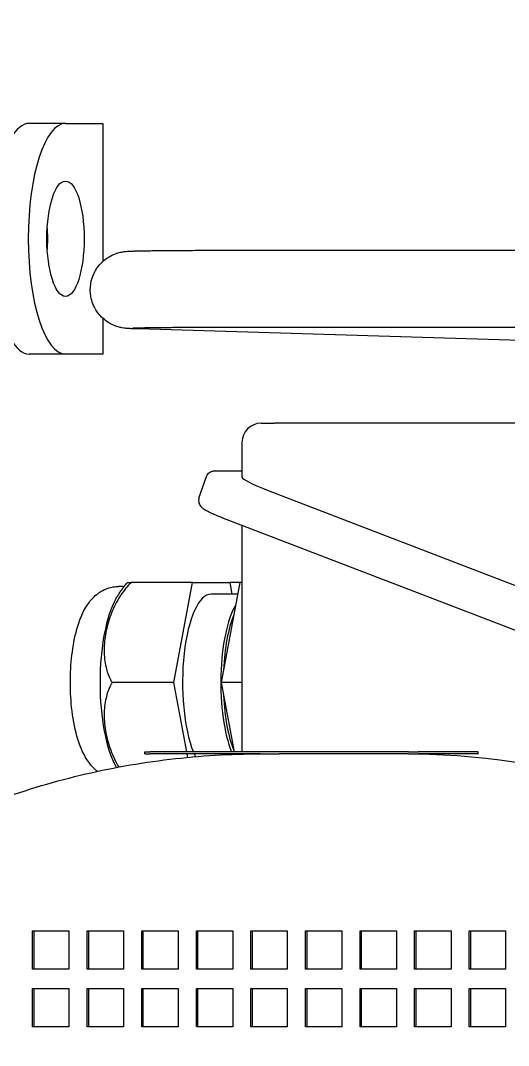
# Model space of a CAD drawing. Header units: millimetres. Extents: x -360063 to 84100, y -179792 to 59400.
# Drawn here: x 7677.4 to 7804.4, y 43880.3 to 44146.9 of the extents above; entities that cross this region are included whole.
import ezdxf

# ---------------------------------------------------------------- set-up
doc = ezdxf.new("R2010")
doc.units = ezdxf.units.MM
doc.header["$LTSCALE"] = 100
doc.layers.add('Visible', color=7, linetype='Continuous', lineweight=25)

msp = doc.modelspace()

# ---------------------------------------------------------------- linework, layer by layer
at = {"layer": 'Visible'}
for p, q in [((7689.15, 44120.17), (7679.69, 44120.17)), ((7689.15, 44120.17), (7698.84, 44120.17)), ((7698.84, 44120.17), (7698.84, 44084.26)), ((7732.55, 44087.17), (7860.58, 44087.17)), ((7698.84, 44069.48), (7698.84, 44060.17)), ((7862.45, 44062.07), (7708.14, 44066.71)), ((7732.55, 44067.17), (7860.58, 44067.17)), ((7689.15, 44060.17), (7679.69, 44060.17)), ((7698.84, 44060.17), (7689.15, 44060.17)), ((7740.05, 44042.17), (7743.44, 44042.17)), ((7855.49, 44042.17), (7743.44, 44042.17)), ((7735.05, 44037.17), (7735.05, 44028.15)), ((7723.87, 44022.72), (7725.81, 44028.36)), ((7728.15, 44029.84), (7735.05, 44029.84)), ((7741.82, 44024.71), (7870.8, 43975.11)), ((7730.02, 44017.6), (7909.79, 43948.46)), ((7735.05, 44015.66), (7735.05, 43956.67)), ((7705.26, 44000.71), (7706.13, 44000.71)), ((7722.17, 44000.71), (7706.13, 44000.71)), ((7717.32, 43974.71), (7722.17, 44000.71)), ((7722.17, 44000.71), (7731.87, 44000.71)), ((7734.47, 44000.71), (7729.63, 43974.71)), ((7734.47, 44000.71), (7731.87, 44000.71)), ((7731.87, 44000.71), (7732.43, 43997.71)), ((7735.05, 44000.71), (7734.47, 44000.71)), ((7704.42, 43999.71), (7702.89, 43999.71)), ((7733.92, 43997.71), (7727.02, 43997.71)), ((7717.32, 43974.71), (7701.29, 43974.71)), ((7720.69, 43956.67), (7717.32, 43974.71)), ((7735.05, 43974.71), (7729.63, 43974.71)), ((7729.63, 43974.71), (7732.99, 43956.67)), ((7709.78, 43956.67), (7711.13, 43956.67)), ((7709.78, 43956.17), (7709.78, 43956.67)), ((7709.78, 43956.17), (7711.13, 43956.17)), ((7778.33, 43956.67), (7711.13, 43956.67)), ((7739.89, 43956.17), (7711.13, 43956.17)), ((7720.95, 43955.27), (7720.78, 43956.17)), ((7733.08, 43956.17), (7733.1, 43956.05)), ((7735.05, 43956.17), (7735.05, 43956.11)), ((7739.89, 43956.17), (7744.73, 43956.17)), ((7778.33, 43956.17), (7744.73, 43956.17)), ((7778.33, 43956.67), (7780.87, 43956.67)), ((7778.33, 43956.17), (7780.87, 43956.17)), ((7796.37, 43956.67), (7780.87, 43956.67)), ((7796.37, 43956.17), (7780.87, 43956.17)), ((7796.37, 43956.67), (7796.48, 43956.67)), ((7796.37, 43956.17), (7796.48, 43956.17)), ((7796.48, 43956.17), (7796.48, 43956.67)), ((7680.59, 43900.17), (7680.59, 43910.17)), ((7680.59, 43910.17), (7690.05, 43910.17)), ((7680.91, 43910.17), (7680.91, 43900.17)), ((7690.05, 43910.17), (7690.05, 43900.17)), ((7694.78, 43900.17), (7694.78, 43910.17)), ((7694.78, 43910.17), (7704.25, 43910.17)), ((7695.11, 43910.17), (7695.11, 43900.17)), ((7704.25, 43910.17), (7704.25, 43900.17)), ((7708.98, 43900.17), (7708.98, 43910.17)), ((7708.98, 43910.17), (7718.44, 43910.17)), ((7709.3, 43910.17), (7709.3, 43900.17)), ((7718.44, 43910.17), (7718.44, 43900.17)), ((7723.18, 43900.17), (7723.18, 43910.17)), ((7723.18, 43910.17), (7732.64, 43910.17)), ((7723.5, 43910.17), (7723.5, 43900.17)), ((7732.64, 43910.17), (7732.64, 43900.17)), ((7737.37, 43900.17), (7737.37, 43910.17)), ((7737.37, 43910.17), (7746.84, 43910.17)), ((7737.69, 43910.17), (7737.69, 43900.17)), ((7746.84, 43910.17), (7746.84, 43900.17)), ((7751.57, 43900.17), (7751.57, 43910.17)), ((7751.57, 43910.17), (7761.03, 43910.17)), ((7751.89, 43910.17), (7751.89, 43900.17)), ((7761.03, 43910.17), (7761.03, 43900.17)), ((7765.76, 43900.17), (7765.76, 43910.17)), ((7765.76, 43910.17), (7775.23, 43910.17)), ((7766.09, 43910.17), (7766.09, 43900.17)), ((7775.23, 43910.17), (7775.23, 43900.17)), ((7779.96, 43900.17), (7779.96, 43910.17)), ((7779.96, 43910.17), (7789.42, 43910.17)), ((7780.28, 43910.17), (7780.28, 43900.17)), ((7789.42, 43910.17), (7789.42, 43900.17)), ((7794.16, 43900.17), (7794.16, 43910.17)), ((7794.16, 43910.17), (7803.62, 43910.17)), ((7794.48, 43910.17), (7794.48, 43900.17)), ((7803.62, 43910.17), (7803.62, 43900.17)), ((7690.05, 43900.17), (7680.59, 43900.17)), ((7704.25, 43900.17), (7694.78, 43900.17)), ((7718.44, 43900.17), (7708.98, 43900.17)), ((7732.64, 43900.17), (7723.18, 43900.17)), ((7746.84, 43900.17), (7737.37, 43900.17)), ((7761.03, 43900.17), (7751.57, 43900.17)), ((7775.23, 43900.17), (7765.76, 43900.17)), ((7789.42, 43900.17), (7779.96, 43900.17)), ((7803.62, 43900.17), (7794.16, 43900.17)), ((7680.59, 43885.17), (7680.59, 43895.17)), ((7680.59, 43895.17), (7690.05, 43895.17)), ((7680.91, 43895.17), (7680.91, 43885.17)), ((7690.05, 43895.17), (7690.05, 43885.17)), ((7694.78, 43885.17), (7694.78, 43895.17)), ((7694.78, 43895.17), (7704.25, 43895.17)), ((7695.11, 43895.17), (7695.11, 43885.17)), ((7704.25, 43895.17), (7704.25, 43885.17)), ((7708.98, 43885.17), (7708.98, 43895.17)), ((7708.98, 43895.17), (7718.44, 43895.17)), ((7709.3, 43895.17), (7709.3, 43885.17)), ((7718.44, 43895.17), (7718.44, 43885.17)), ((7723.18, 43885.17), (7723.18, 43895.17)), ((7723.18, 43895.17), (7732.64, 43895.17)), ((7723.5, 43895.17), (7723.5, 43885.17)), ((7732.64, 43895.17), (7732.64, 43885.17)), ((7737.37, 43885.17), (7737.37, 43895.17)), ((7737.37, 43895.17), (7746.84, 43895.17)), ((7737.69, 43895.17), (7737.69, 43885.17)), ((7746.84, 43895.17), (7746.84, 43885.17)), ((7751.57, 43885.17), (7751.57, 43895.17)), ((7751.57, 43895.17), (7761.03, 43895.17)), ((7751.89, 43895.17), (7751.89, 43885.17)), ((7761.03, 43895.17), (7761.03, 43885.17)), ((7765.76, 43885.17), (7765.76, 43895.17)), ((7765.76, 43895.17), (7775.23, 43895.17)), ((7766.09, 43895.17), (7766.09, 43885.17)), ((7775.23, 43895.17), (7775.23, 43885.17)), ((7779.96, 43885.17), (7779.96, 43895.17)), ((7779.96, 43895.17), (7789.42, 43895.17)), ((7780.28, 43895.17), (7780.28, 43885.17)), ((7789.42, 43895.17), (7789.42, 43885.17)), ((7794.16, 43885.17), (7794.16, 43895.17)), ((7794.16, 43895.17), (7803.62, 43895.17)), ((7794.48, 43895.17), (7794.48, 43885.17)), ((7803.62, 43895.17), (7803.62, 43885.17)), ((7690.05, 43885.17), (7680.59, 43885.17)), ((7704.25, 43885.17), (7694.78, 43885.17)), ((7718.44, 43885.17), (7708.98, 43885.17)), ((7732.64, 43885.17), (7723.18, 43885.17)), ((7746.84, 43885.17), (7737.37, 43885.17)), ((7761.03, 43885.17), (7751.57, 43885.17)), ((7775.23, 43885.17), (7765.76, 43885.17)), ((7789.42, 43885.17), (7779.96, 43885.17)), ((7803.62, 43885.17), (7794.16, 43885.17))]:
    msp.add_line(p, q, dxfattribs=at)
msp.add_arc((7740.05, 44037.17), 5, 90, 180, dxfattribs=at)
for centre, major_axis, ratio, start_param, end_param in [((7816.38, 43800.17), (0, 481.5), 0.795801, 0.18649, 3.098743), ((7816.38, 43800.17), (0, -476.5), 0.795801, 3.260217, 6.251137), ((7907.19, 43800.17), (0, 476.5), 0.946407, 0.109602, 2.931834), ((7901.38, 43800.17), (0, 461), 0.946407, 6.257012, 9.247012), ((7679.69, 44090.17), (0, 30), 0.322975, 0, 3.141593), ((7689.15, 44090.17), (0, -30), 0.322975, 3.141593, 6.283185), ((7679.69, 44090.17), (0, 15), 0.322975, 4.496372, 4.928406), ((7745.05, 44024.71), (9.99, -3.49), 0.104946, 3.178178, 4.420102), ((7706.2, 43974.71), (0, 25), 0.322975, 0.510742, 2.63085), ((7727.02, 43974.71), (0, 23), 0.322975, 0, 2.472181), ((7736.96, 43974.71), (0, -23), 0.322975, 3.642771, 5.613773), ((7737.43, 43974.71), (0, 22.5), 0.322975, 0.670767, 1.423628), ((7737.43, 43974.71), (0, 22.5), 0.322975, 1.717965, 2.470826), ((7727.02, 43974.71), (0, 23), 0.322975, 2.508034, 2.562756), ((7736.96, 43974.71), (0, -23), 0.322975, 5.649627, 5.659386), ((7776.38, 43734.35), (0, 221.82), 0.946407, 5.723661, 6.283185)]:
    msp.add_ellipse(centre, major_axis=major_axis, ratio=ratio, start_param=start_param, end_param=end_param, dxfattribs=at)
msp.add_ellipse((7689.15, 44090.17), major_axis=(0, 15), ratio=0.322975, dxfattribs=at)
for points, knots in [([(7708.14, 44066.71), (7707.71, 44066.72), (7707.32, 44066.73), (7706.61, 44066.76), (7706.29, 44066.77), (7705.7, 44066.8), (7705.43, 44066.82), (7704.84, 44066.87), (7704.65, 44066.86), (7703.55, 44067.07), (7703.26, 44067.12), (7702.37, 44067.39), (7701.89, 44067.52), (7700.64, 44068.16), (7700.17, 44068.43), (7699.16, 44069.19), (7698.69, 44069.59), (7697.8, 44070.56), (7697.43, 44071.04), (7696.5, 44072.55), (7695.97, 44073.76), (7695.55, 44076.22), (7695.54, 44077.36), (7695.87, 44079.48), (7696.2, 44080.45), (7697.06, 44082.2), (7697.6, 44082.93), (7698.79, 44084.29), (7699.41, 44084.76), (7700.75, 44085.68), (7701.31, 44085.92), (7702.39, 44086.38), (7702.77, 44086.48), (7703.39, 44086.64), (7703.61, 44086.68), (7704.03, 44086.76), (7704.19, 44086.79), (7704.6, 44086.84), (7704.77, 44086.86), (7705.48, 44086.92), (7705.85, 44086.94), (7706.64, 44086.97), (7706.97, 44086.98), (7707.71, 44087), (7708.11, 44087.01), (7709, 44087.03), (7709.48, 44087.04), (7710.51, 44087.06), (7711.06, 44087.06), (7712.23, 44087.08), (7712.85, 44087.09), (7714.16, 44087.1), (7714.85, 44087.11), (7716.31, 44087.12), (7717.07, 44087.12), (7718.64, 44087.13), (7719.45, 44087.14), (7721.12, 44087.15), (7721.98, 44087.15), (7723.76, 44087.16), (7724.68, 44087.16), (7726.56, 44087.16), (7727.53, 44087.17), (7729.48, 44087.17), (7730.47, 44087.17), (7731.83, 44087.17), (7732.19, 44087.17), (7732.55, 44087.17)], [3.090059, 3.090059, 3.090059, 3.090059, 3.172734, 3.172734, 3.2551, 3.2551, 3.336668, 3.336668, 3.413886, 3.413886, 3.434853, 3.434853, 3.449779, 3.449779, 3.456376, 3.456376, 3.460901, 3.460901, 3.463961, 3.463961, 3.468624, 3.468624, 3.472108, 3.472108, 3.475568, 3.475568, 3.479729, 3.479729, 3.485664, 3.485664, 3.495473, 3.495473, 3.509949, 3.509949, 3.525192, 3.525192, 3.545136, 3.545136, 3.581922, 3.581922, 3.710494, 3.710494, 3.790763, 3.790763, 3.872098, 3.872098, 3.953624, 3.953624, 4.03432, 4.03432, 4.114707, 4.114707, 4.196167, 4.196167, 4.277665, 4.277665, 4.358147, 4.358147, 4.43824, 4.43824, 4.519392, 4.519392, 4.600557, 4.600557, 4.680685, 4.680685, 4.709192, 4.709192, 4.709192, 4.709192]), ([(7706.69, 44066.95), (7706.69, 44066.95), (7706.87, 44066.96), (7707.27, 44066.98), (7707.45, 44066.98), (7707.85, 44067), (7708.08, 44067), (7708.59, 44067.02), (7708.86, 44067.02), (7709.45, 44067.03), (7709.77, 44067.04), (7710.55, 44067.05), (7711.03, 44067.06), (7712.07, 44067.08), (7712.62, 44067.08), (7713.8, 44067.09), (7714.42, 44067.1), (7715.71, 44067.11), (7716.38, 44067.12), (7717.81, 44067.13), (7718.57, 44067.13), (7720.15, 44067.14), (7720.97, 44067.15), (7722.67, 44067.15), (7723.54, 44067.16), (7725.32, 44067.16), (7726.23, 44067.16), (7728.89, 44067.17), (7730.7, 44067.17), (7732.55, 44067.17)], [3.608702, 3.608702, 3.608702, 3.608702, 3.710312, 3.710312, 3.767892, 3.767892, 3.825892, 3.825892, 3.883793, 3.883793, 3.941167, 3.941167, 4.016877, 4.016877, 4.093471, 4.093471, 4.170017, 4.170017, 4.24561, 4.24561, 4.324207, 4.324207, 4.403795, 4.403795, 4.483366, 4.483366, 4.561916, 4.561916, 4.709192, 4.709192, 4.709192, 4.709192]), ([(7725.81, 44028.36), (7725.89, 44028.59), (7726.01, 44028.8), (7726.3, 44029.16), (7726.46, 44029.3), (7726.8, 44029.54), (7726.97, 44029.61), (7727.28, 44029.73), (7727.42, 44029.77), (7727.68, 44029.81), (7727.79, 44029.82), (7727.99, 44029.84), (7728.07, 44029.84), (7728.15, 44029.84)], [4.4020658, 4.4020658, 4.4020658, 4.4020658, 4.4403879, 4.4403879, 4.482559, 4.482559, 4.5355636, 4.5355636, 4.5976282, 4.5976282, 4.6596929, 4.6596929, 4.712389, 4.712389, 4.712389, 4.712389]), ([(7723.87, 44022.72), (7723.79, 44022.49), (7723.76, 44022.25), (7723.76, 44021.79), (7723.8, 44021.58), (7723.92, 44021.18), (7724, 44021.02), (7724.2, 44020.7), (7724.31, 44020.57), (7724.61, 44020.25), (7724.79, 44020.12), (7725.29, 44019.76), (7725.62, 44019.57), (7726.41, 44019.15), (7726.85, 44018.93), (7727.85, 44018.48), (7728.39, 44018.25), (7729.31, 44017.87), (7729.66, 44017.74), (7730.02, 44017.6)], [1.88112, 1.88112, 1.88112, 1.88112, 1.919442, 1.919442, 1.961613, 1.961613, 2.014617, 2.014617, 2.089251, 2.089251, 2.23779, 2.23779, 2.489884, 2.489884, 2.741979, 2.741979, 2.994074, 2.994074, 3.141593, 3.141593, 3.141593, 3.141593]), ([(7706.13, 44000.71), (7705.88, 44000.45), (7705.64, 44000.19), (7704.99, 43999.46), (7704.55, 43998.92), (7703.74, 43997.81), (7703.36, 43997.23), (7702.22, 43995.36), (7701.48, 43993.84), (7700.32, 43990.73), (7699.9, 43989.15), (7699.36, 43986.26), (7699.19, 43984.68), (7699.19, 43981.58), (7699.36, 43980.05), (7699.81, 43978.18), (7699.97, 43977.61), (7700.37, 43976.5), (7700.61, 43975.96), (7700.98, 43975.22), (7701.13, 43974.96), (7701.29, 43974.71)], [-7.012906, -7.012906, -7.012906, -7.012906, -6.908315, -6.908315, -6.712102, -6.712102, -6.515889, -6.515889, -6.015913, -6.015913, -5.515938, -5.515938, -5.015962, -5.015962, -4.515986, -4.515986, -4.319773, -4.319773, -4.12356, -4.12356, -4.01897, -4.01897, -4.01897, -4.01897]), ([(7702.25, 43996.52), (7702.4, 43996.78), (7702.56, 43997.04), (7702.89, 43997.58), (7703.07, 43997.85), (7703.44, 43998.4), (7703.64, 43998.68), (7704.05, 43999.24), (7704.27, 43999.53), (7704.74, 44000.11), (7704.99, 44000.41), (7705.25, 44000.71)], [4.2016465, 4.2016465, 4.2016465, 4.2016465, 4.2339196, 4.2339196, 4.2661927, 4.2661927, 4.2984658, 4.2984658, 4.3307389, 4.3307389, 4.363012, 4.363012, 4.363012, 4.363012]), ([(7697.45, 43951.63), (7697.34, 43951.71), (7697.24, 43951.8), (7696.08, 43952.77), (7695.32, 43953.74), (7693.51, 43956.59), (7692.75, 43958.59), (7691.47, 43963.1), (7691.02, 43965.63), (7690.49, 43970.67), (7690.38, 43973.15), (7690.45, 43978.02), (7690.62, 43980.43), (7691.25, 43985.07), (7691.71, 43987.3), (7693.05, 43991.66), (7693.91, 43993.74), (7695.95, 43996.43), (7696.64, 43997.17), (7698.57, 43998.64), (7699.95, 43999.35), (7701.99, 43999.67), (7702.44, 43999.71), (7702.89, 43999.71)], [1.816381, 1.816381, 1.816381, 1.816381, 1.836235, 1.836235, 2.041216, 2.041216, 2.424795, 2.424795, 2.826472, 2.826472, 3.18543, 3.18543, 3.537494, 3.537494, 3.901033, 3.901033, 4.310899, 4.310899, 4.471244, 4.471244, 4.661117, 4.661117, 4.712389, 4.712389, 4.712389, 4.712389]), ([(7701.29, 43974.71), (7701.13, 43974.45), (7700.98, 43974.19), (7700.61, 43973.46), (7700.37, 43972.92), (7699.97, 43971.81), (7699.81, 43971.23), (7699.36, 43969.36), (7699.19, 43967.84), (7699.19, 43964.73), (7699.36, 43963.15), (7699.9, 43960.26), (7700.32, 43958.68), (7701.47, 43955.59), (7702.2, 43954.08), (7703.01, 43952.75)], [-7.012906, -7.012906, -7.012906, -7.012906, -6.908315, -6.908315, -6.712102, -6.712102, -6.515889, -6.515889, -6.015913, -6.015913, -5.515938, -5.515938, -5.015962, -5.015962, -4.521173, -4.521173, -4.521173, -4.521173]), ([(7627.72, 43922.14), (7634.38, 43926.55), (7641.29, 43930.57), (7655.48, 43937.77), (7662.77, 43940.96), (7677.66, 43946.44), (7685.25, 43948.75), (7700.63, 43952.45), (7708.42, 43953.84), (7724.1, 43955.7), (7732, 43956.17), (7739.89, 43956.17)], [4.1528823, 4.1528823, 4.1528823, 4.1528823, 4.2647836, 4.2647836, 4.3766849, 4.3766849, 4.4885863, 4.4885863, 4.6004876, 4.6004876, 4.712389, 4.712389, 4.712389, 4.712389])]:
    msp.add_open_spline(points, degree=3, knots=knots, dxfattribs=at)
msp.add_open_spline([(7702.41, 43952.63), (7702.35, 43952.72), (7702.3, 43952.81), (7702.25, 43952.9)], degree=3, dxfattribs=at)

doc.saveas('drawing.dxf')
